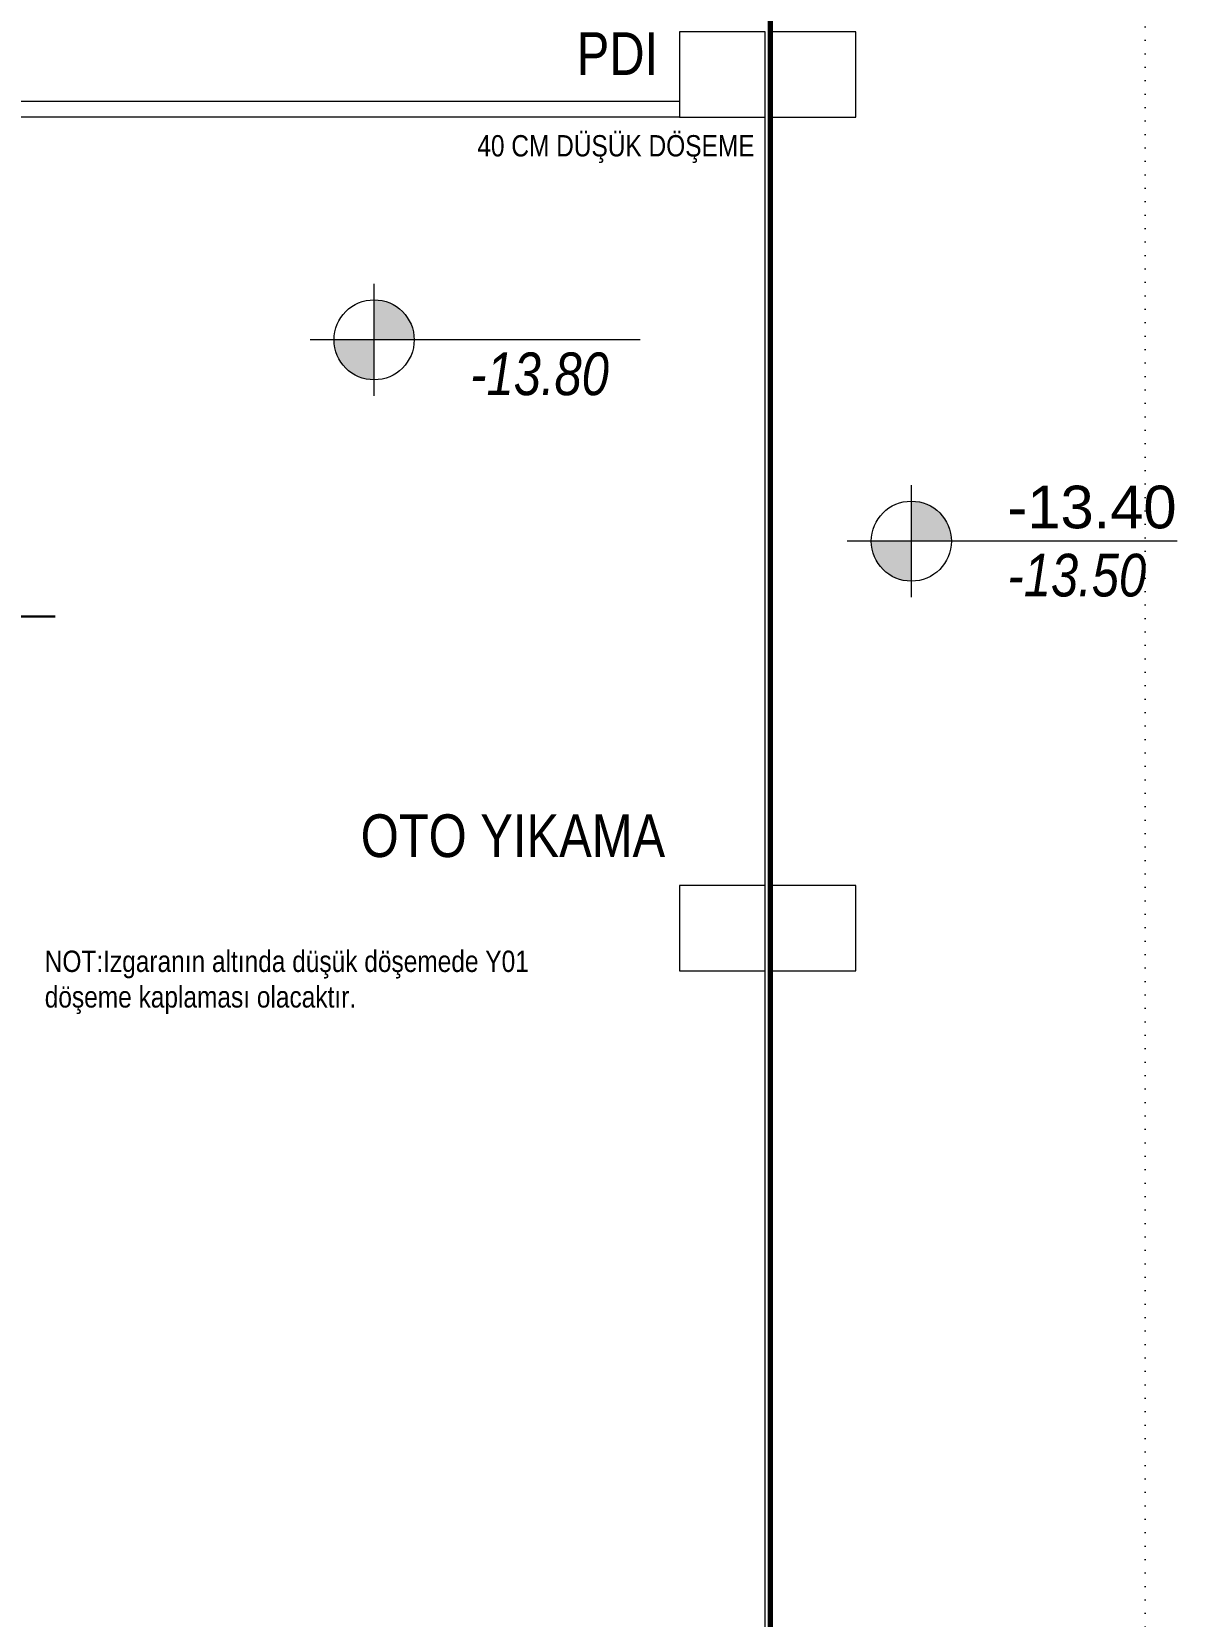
# Model space of a CAD drawing. Header units: metres. Extents: x -17822 to 152406, y -4219 to 19791.
# Drawn here: x 6833 to 7906, y 1795 to 3280 of the extents above; entities that cross this region are included whole.
import ezdxf
from ezdxf.enums import TextEntityAlignment as Align

# ---------------------------------------------------------------- set-up
doc = ezdxf.new("R2010")
doc.units = ezdxf.units.M
doc.header["$LTSCALE"] = 100
doc.header["$MEASUREMENT"] = 0
doc.linetypes.add('DOT2', pattern=[0.125, 0, -0.125])
doc.layers.get('0').update_dxf_attribs({"color": 9, "lineweight": 9})
for name, color, linetype, lineweight in [('00', 9, 'Continuous', 9), ('01', 9, 'Continuous', 9), ('06D', 9, 'Continuous', 9), ('20', 9, 'DOT2', 9), ('21', 9, 'Continuous', 9), ('E-KABLO', 7, 'Continuous', 30)]:
    doc.layers.add(name, color=color, linetype=linetype, lineweight=lineweight)
doc.styles.add('Arial', font='arial.ttf', dxfattribs={"height": 2.5})
doc.styles.add('MuuM_TEXT-ITALIC', font='ARIALNI.TTF')
doc.styles.add('MuuM_TEXT-STANDART', font='ARIALN.TTF')

# ---------------------------------------------------------------- blocks, each defined once
blk = doc.blocks.new('p-kolon_80x80')
blk.add_lwpolyline([(-40, -40), (40, -40), (40, 40), (-40, 40)], close=True)
blk = doc.blocks.new('2.bod.sitatik')
at = {"layer": '01'}
for p in [(7480, -5390), (7565, -5390), (7480, -6190), (7565, -6190)]:
    blk.add_blockref('p-kolon_80x80', p, dxfattribs=at)
blk = doc.blocks.new('0_elevationtarget-p-bk')
h = blk.add_hatch(color=250)
h.paths.add_polyline_path([(1.875, 0, 0.414214), (0, 1.875), (0, 0)])
h.paths.add_polyline_path([(0, 0), (-1.875, 0, 0.414214), (0, -1.875)])
blk.add_line((0, -2.625), (0, 2.625))
blk.add_lwpolyline([(12.453, 0), (-3, 0)])
blk.add_circle((0, 0), 1.875)
at = {"style": 'Arial'}
blk.add_attdef('BITMISKOT', text='', height=2, dxfattribs=at).set_placement((4.5, 0), align=Align.BOTTOM_LEFT)
at = {"style": 'MuuM_TEXT-ITALIC'}
blk.add_attdef('FINISHINGFLOORLEVEL', text='', height=2, dxfattribs=at).set_placement((4.5, -0.592), align=Align.TOP_LEFT)
blk = doc.blocks.new('2.bod.Mimari')
at = {"layer": '00'}
blk.add_lwpolyline([(6820, -5415), (7440, -5415), (7440, -5430), (6820, -5430)], close=True, dxfattribs=at)
at = {"layer": '06D', "linetype": 'DOT2'}
blk.add_lwpolyline([(7876.12, -4350), (7876.12, -7755), (7876.12, -8105)], dxfattribs=at)
at = {"layer": '06D'}
blk.add_lwpolyline([(7520, -8550), (7520, -5430)], dxfattribs=at)
at = {"layer": '20', "const_width": 5}
blk.add_lwpolyline([(7525, -8550), (7525, -4630)], dxfattribs=at)
at = {"layer": '21'}
ref = blk.add_blockref('0_elevationtarget-p-bk', (7153.85, -5638.77), dxfattribs=dict(at, xscale=20, yscale=20, zscale=20))
ref.add_attrib('FINISHINGFLOORLEVEL', '-13.80', dxfattribs={"layer": '0', "height": 40, "style": 'MuuM_TEXT-ITALIC'}).set_placement((7243.85, -5650.62), align=Align.TOP_LEFT)
at = {"layer": '21', "xscale": 20, "yscale": 20, "zscale": 20}
blk.add_blockref('0_elevationtarget-p-bk', (7657.04, -5827.43), dxfattribs=at).add_auto_attribs({'BITMISKOT': '-13.40', 'FINISHINGFLOORLEVEL': '-13.50'})
at = {"layer": '21', "style": 'MuuM_TEXT-STANDART'}
for s, height, p in [('PDI', 40, (7419.93, -5402.52)), ('40 CM DÜŞÜK DÖŞEME', 20, (7510.16, -5472.93)), ('OTO YIKAMA', 40, (7426.45, -6135.47))]:
    blk.add_text(s, height=height, dxfattribs=at).set_placement(p, align=Align.BOTTOM_RIGHT)
at = {"layer": '21', "insert": (6845.35, -6211.17), "char_height": 20, "width": 483.1245, "attachment_point": 1, "style": 'MuuM_TEXT-STANDART'}
blk.add_mtext('NOT:Izgaranın altında düşük döşemede Y01 döşeme kaplaması olacaktır.', dxfattribs=at)

msp = doc.modelspace()

# ---------------------------------------------------------------- linework, layer by layer
at = {"layer": 'E-KABLO'}
msp.add_line((6855.21, 2732), (6535.99, 2732), dxfattribs=at)

# ---------------------------------------------------------------- block references
for name in ['2.bod.sitatik', '2.bod.Mimari']:
    msp.add_blockref(name, (0, 8630))

doc.saveas('drawing.dxf')
